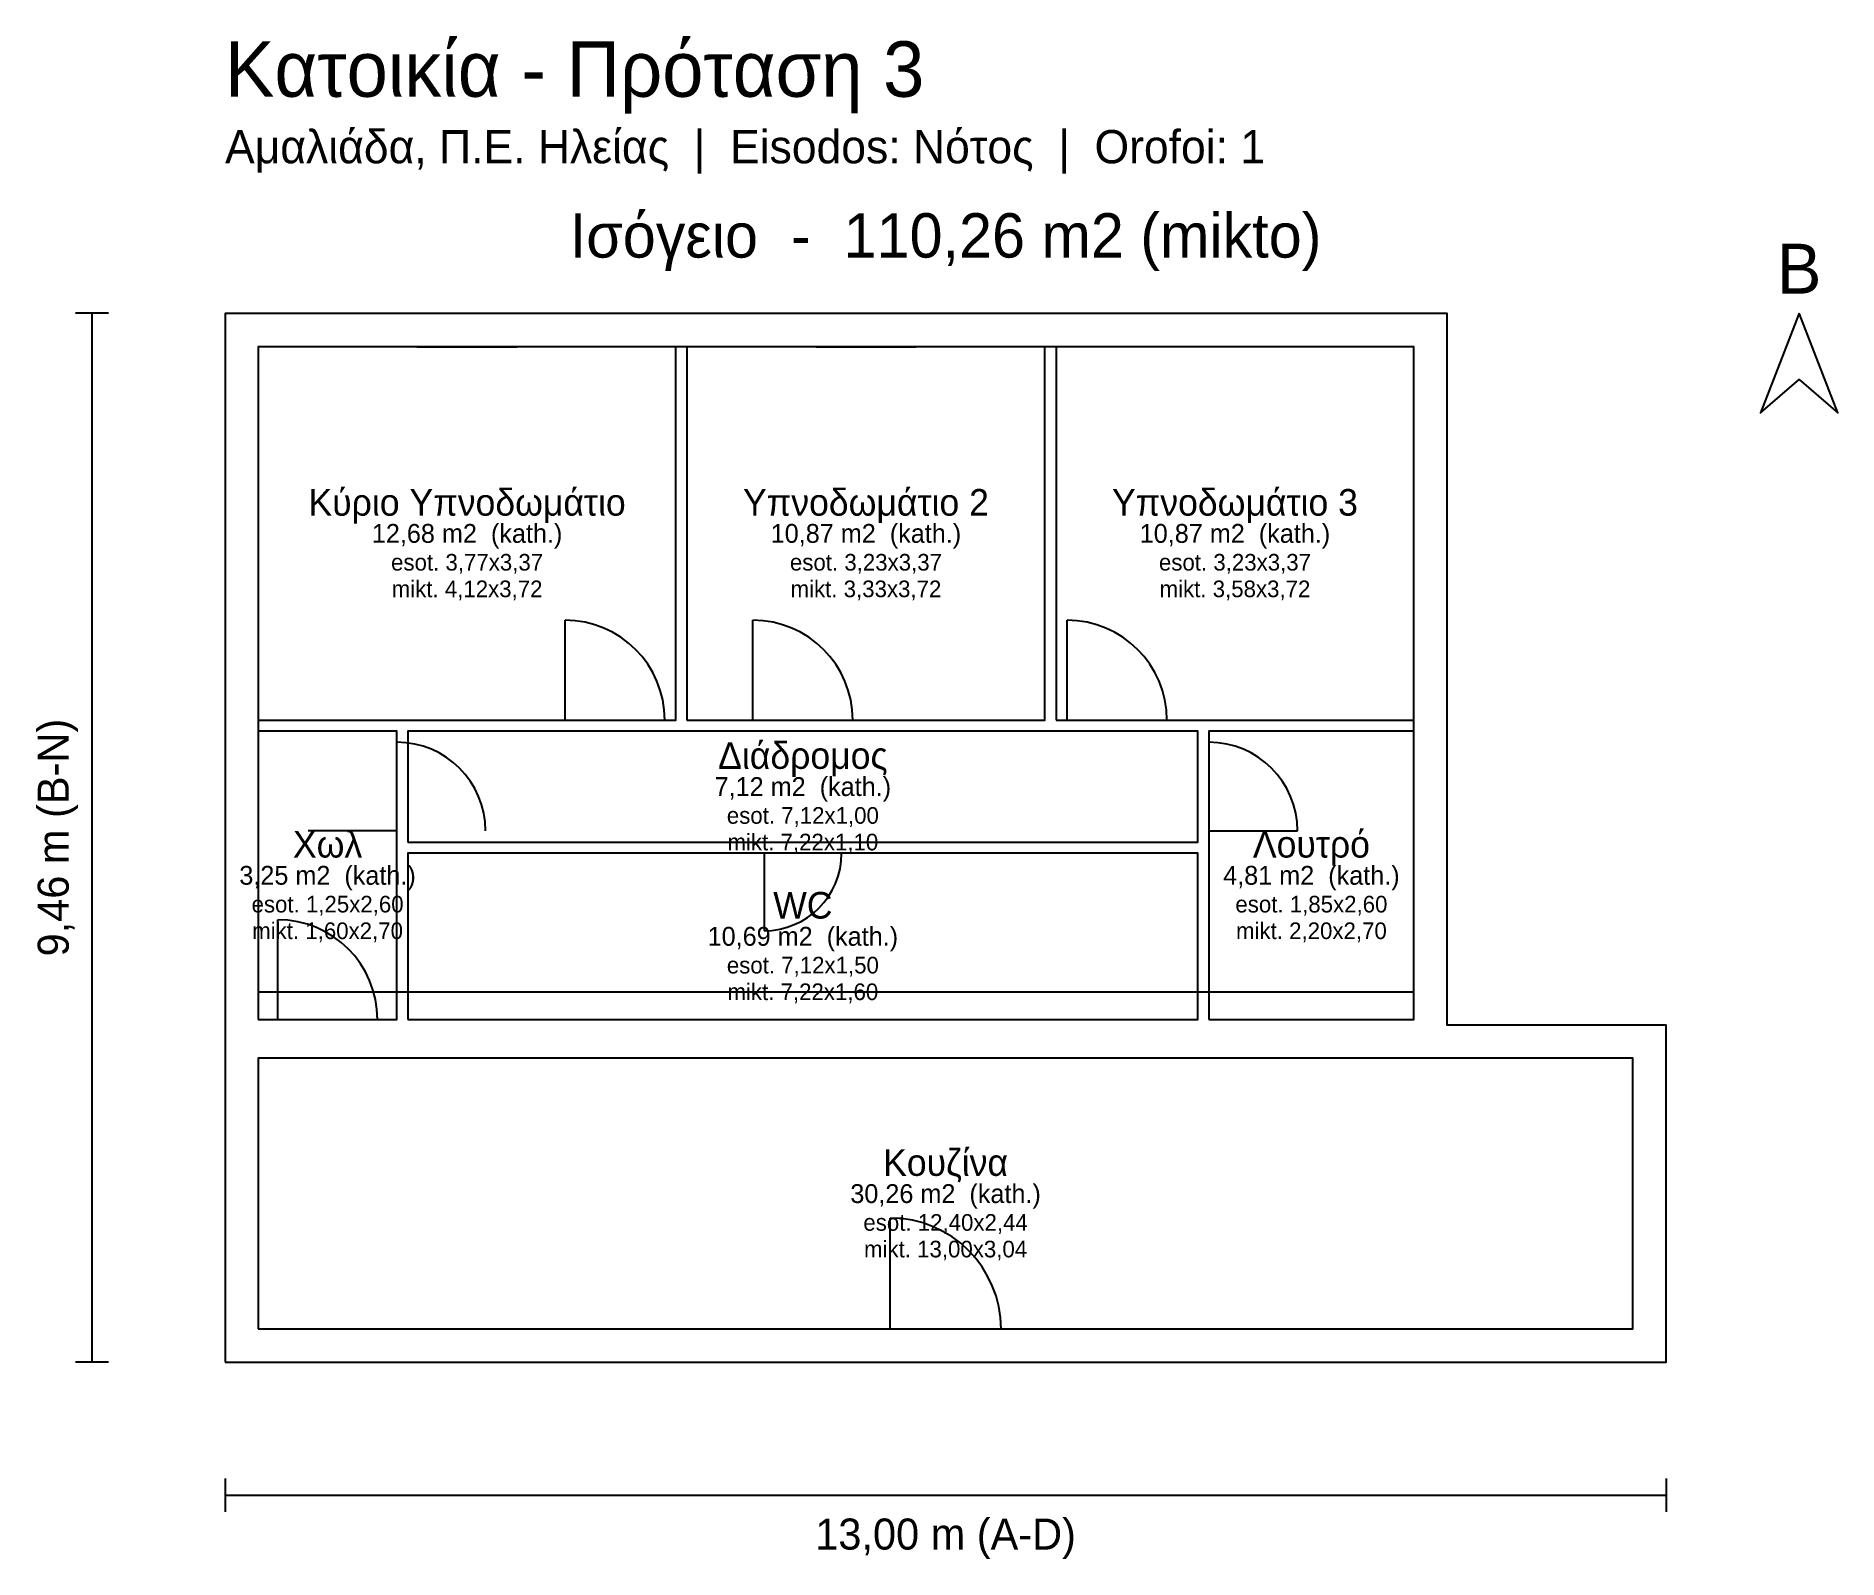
# Model space of a CAD drawing. Header units: metres. Extents: x -1.7 to 14.6, y -1.8 to 12.
import ezdxf
from ezdxf.enums import TextEntityAlignment as Align

# ---------------------------------------------------------------- set-up
doc = ezdxf.new("R2010")
doc.units = ezdxf.units.M
for name, color, linetype in [('DIMS', 4, 'CONTINUOUS'), ('NORTH', 2, 'CONTINUOUS'), ('OPENINGS', 1, 'CONTINUOUS'), ('OUTLINE', 7, 'CONTINUOUS'), ('ROOMS', 3, 'CONTINUOUS'), ('TEXT', 7, 'CONTINUOUS'), ('TITLE', 5, 'CONTINUOUS'), ('WALLS', 8, 'CONTINUOUS')]:
    doc.layers.add(name, color=color, linetype=linetype)

msp = doc.modelspace()

# ---------------------------------------------------------------- linework, layer by layer
at = {"layer": 'DIMS'}
for p, q in [((-1.05, 9.46), (-1.35, 9.46)), ((-1.2, 0), (-1.2, 9.46)), ((-1.05, 0), (-1.35, 0)), ((0, -1.05), (0, -1.35)), ((13, -1.05), (13, -1.35)), ((0, -1.2), (13, -1.2))]:
    msp.add_line(p, q, dxfattribs=at)
at = {"layer": 'NORTH'}
msp.add_lwpolyline([(14.2, 9.46), (13.85, 8.56), (14.2, 8.86), (14.55, 8.56)], close=True, dxfattribs=at)
at = {"layer": 'OPENINGS'}
for p, q in [((1.7307, 9.156), (2.6364, 9.156)), ((5.3316, 9.156), (6.2316, 9.156)), ((10.725, 7.023), (10.725, 7.923)), ((3.0671, 5.79), (3.0671, 6.69)), ((4.7625, 5.79), (4.7625, 6.69)), ((7.5961, 5.79), (7.5961, 6.69)), ((1.55, 4.79), (0.75, 4.79)), ((8.875, 4.79), (9.675, 4.79)), ((10.725, 3.94), (10.725, 4.84)), ((4.8625, 4.59), (4.8625, 3.89)), ((0.475, 3.09), (0.475, 3.99)), ((6, 0.3), (6, 1.3)), ((5.4194, 0.3), (7.5806, 0.3))]:
    msp.add_line(p, q, dxfattribs=at)
for centre, radius, start, end in [((3.0671, 5.79), 0.9, 0, 90), ((4.7625, 5.79), 0.9, 0, 90), ((7.5961, 5.79), 0.9, 0, 90), ((1.55, 4.79), 0.8, 0, 90), ((8.875, 4.79), 0.8, 0, 90), ((4.8625, 4.59), 0.7, 270, 360), ((0.475, 3.09), 0.9, 0, 90), ((6, 0.3), 1, 0, 90)]:
    msp.add_arc(centre, radius, start, end, dxfattribs=at)
at = {"layer": 'OUTLINE'}
msp.add_lwpolyline([(0, 0), (13, 0), (13, 3.04), (11.025, 3.04), (11.025, 9.456), (0, 9.456)], close=True, dxfattribs=at)
at = {"layer": 'ROOMS'}
for points in [[(0.3, 5.79), (4.0671, 5.79), (4.0671, 9.156), (0.3, 9.156)], [(4.1671, 5.79), (7.3961, 5.79), (7.3961, 9.156), (4.1671, 9.156)], [(7.4961, 5.79), (10.725, 5.79), (10.725, 9.156), (7.4961, 9.156)], [(0.3, 3.09), (1.55, 3.09), (1.55, 5.69), (0.3, 5.69)], [(1.65, 4.69), (8.775, 4.69), (8.775, 5.69), (1.65, 5.69)], [(8.875, 3.09), (10.725, 3.09), (10.725, 5.69), (8.875, 5.69)], [(1.65, 3.09), (8.775, 3.09), (8.775, 4.59), (1.65, 4.59)], [(0.3, 0.3), (12.7, 0.3), (12.7, 2.74), (0.3, 2.74)]]:
    msp.add_lwpolyline(points, close=True, dxfattribs=at)
at = {"layer": 'WALLS'}
for points in [[(0.3, 3.34), (10.725, 3.34), (10.725, 9.156), (0.3, 9.156)], [(0.3, 0.3), (12.7, 0.3), (12.7, 2.74), (0.3, 2.74)]]:
    msp.add_lwpolyline(points, close=True, dxfattribs=at)

# ---------------------------------------------------------------- texts
at = {"layer": 'DIMS'}
msp.add_text('9,46 m (B-N)', height=0.28, rotation=90, dxfattribs=at).set_placement((-1.55, 4.73), align=Align.MIDDLE_CENTER)
msp.add_text('13,00 m (A-D)', height=0.28, dxfattribs=at).set_placement((6.5, -1.55), align=Align.MIDDLE_CENTER)
at = {"layer": 'NORTH'}
msp.add_text('B', height=0.45, dxfattribs=at).set_placement((14.2, 9.86), align=Align.MIDDLE_CENTER)
at = {"layer": 'TEXT'}
for s, height, p in [('Κύριο Υπνοδωμάτιο', 0.24, (2.1836, 7.753)), ('Υπνοδωμάτιο 2', 0.24, (5.7816, 7.753)), ('Υπνοδωμάτιο 3', 0.24, (9.1105, 7.753)), ('12,68 m2  (kath.)', 0.17, (2.1836, 7.473)), ('10,87 m2  (kath.)', 0.17, (5.7816, 7.473)), ('10,87 m2  (kath.)', 0.17, (9.1105, 7.473)), ('esot. 3,77x3,37', 0.15, (2.1836, 7.213)), ('esot. 3,23x3,37', 0.15, (5.7816, 7.213)), ('esot. 3,23x3,37', 0.15, (9.1105, 7.213)), ('mikt. 4,12x3,72', 0.15, (2.1836, 6.973)), ('mikt. 3,33x3,72', 0.15, (5.7816, 6.973)), ('mikt. 3,58x3,72', 0.15, (9.1105, 6.973)), ('Διάδρομος', 0.24, (5.2125, 5.47)), ('7,12 m2  (kath.)', 0.17, (5.2125, 5.19)), ('esot. 7,12x1,00', 0.15, (5.2125, 4.93)), ('Χωλ', 0.24, (0.925, 4.67)), ('mikt. 7,22x1,10', 0.15, (5.2125, 4.69)), ('Λουτρό', 0.24, (9.8, 4.67)), ('3,25 m2  (kath.)', 0.17, (0.925, 4.39)), ('4,81 m2  (kath.)', 0.17, (9.8, 4.39)), ('WC', 0.24, (5.2125, 4.12)), ('esot. 1,25x2,60', 0.15, (0.925, 4.13)), ('esot. 1,85x2,60', 0.15, (9.8, 4.13)), ('mikt. 1,60x2,70', 0.15, (0.925, 3.89)), ('10,69 m2  (kath.)', 0.17, (5.2125, 3.84)), ('mikt. 2,20x2,70', 0.15, (9.8, 3.89)), ('esot. 7,12x1,50', 0.15, (5.2125, 3.58)), ('mikt. 7,22x1,60', 0.15, (5.2125, 3.34)), ('Κουζίνα', 0.24, (6.5, 1.8)), ('30,26 m2  (kath.)', 0.17, (6.5, 1.52)), ('esot. 12,40x2,44', 0.15, (6.5, 1.26)), ('mikt. 13,00x3,04', 0.15, (6.5, 1.02))]:
    msp.add_text(s, height=height, dxfattribs=at).set_placement(p, align=Align.MIDDLE_CENTER)
at = {"layer": 'TITLE'}
for s, height, p in [('Κατοικία - Πρόταση 3', 0.5, (0, 11.66)), ('Αμαλιάδα, Π.Ε. Ηλείας  |  Eisodos: Νότος  |  Orofoi: 1', 0.3, (0, 10.96))]:
    msp.add_text(s, height=height, dxfattribs=at).set_placement(p, align=Align.MIDDLE_LEFT)
msp.add_text('Ισόγειο  -  110,26 m2 (mikto)', height=0.4, dxfattribs=at).set_placement((6.5, 10.16), align=Align.MIDDLE_CENTER)

doc.saveas('drawing.dxf')
